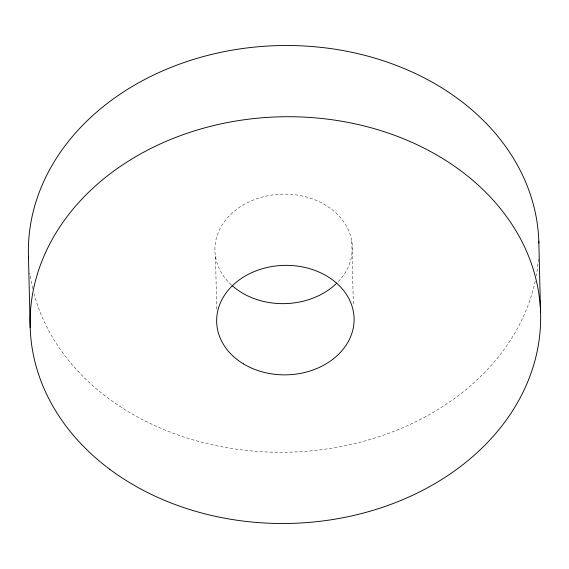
<?xml version="1.0" encoding="UTF-8"?>
<svg xmlns="http://www.w3.org/2000/svg" width="569" height="569" viewBox="0 0 569 569"><rect width="100%" height="100%" fill="white"/><g stroke="black" fill="none" stroke-linecap="round" stroke-linejoin="round"><path stroke-width="0.43" stroke-dasharray="2.85 2.13" d="M351.791 241.284L353.363 305.468M215.466 256.498L216.803 311.015M231.363 284.905A68.735 54.752 -1.4 0 1 235.509 210.224A68.735 54.752 -1.4 0 1 329.266 207.543A68.735 54.752 -1.4 0 1 338.043 281.854M538.43 258.931A255.296 203.353 -1.4 0 1 536.261 275.809M535.209 281.086A255.296 203.353 -1.4 0 1 288.867 452.177A255.296 203.353 -1.4 0 1 34.033 293.76M32.732 288.618A255.296 203.353 -1.4 0 1 29.844 273.028"/><path stroke-width="0.85" d="M538.807 241.235L540.55 312.452M28.45 256.548L30.193 327.765M336.876 283.035A68.735 54.752 -1.4 0 1 231.981 285.474M28.514 258.276A255.296 203.353 -1.4 0 1 276.897 45.648A255.296 203.353 -1.4 0 1 538.857 242.991M243.383 363.833A68.735 54.752 -1.4 0 0 353.484 326.791A68.735 54.752 -1.4 0 0 259.244 269.699A68.735 54.752 -1.4 0 0 243.383 363.833M109.703 469.24A255.296 203.353 -1.4 0 0 533.601 365.319A255.296 203.353 -1.4 0 0 212.806 125.77A255.296 203.353 -1.4 0 0 109.703 469.24"/></g></svg>
